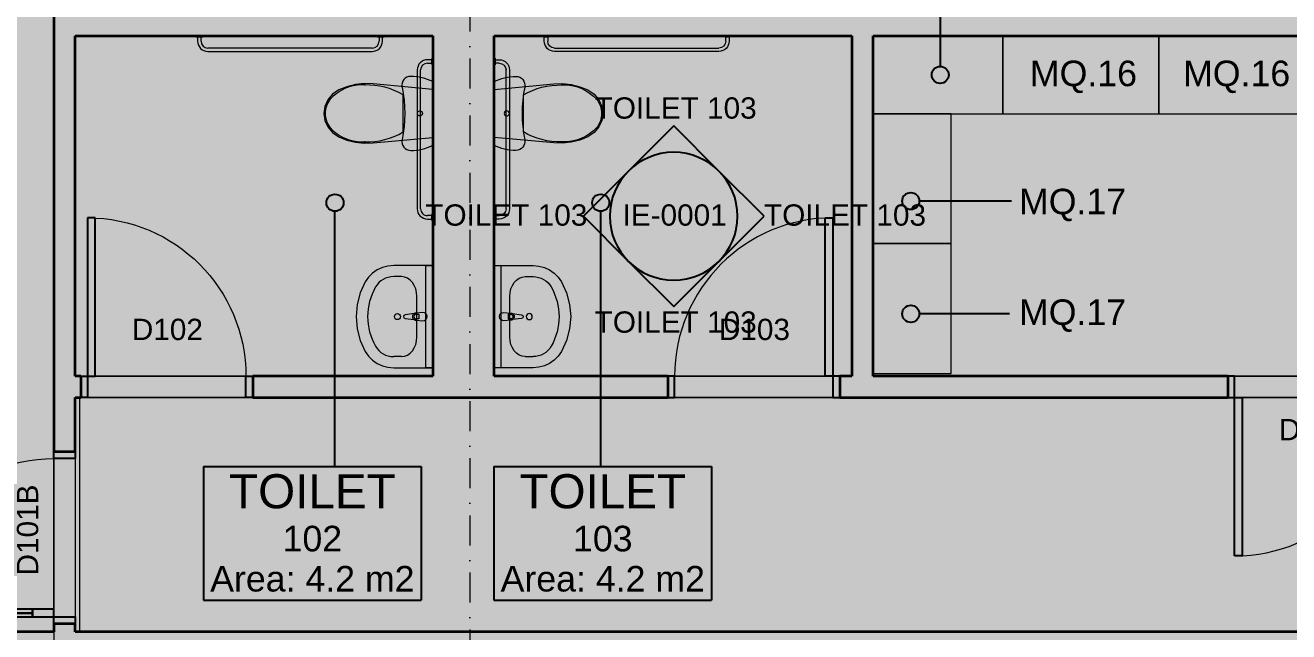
# Model space of a CAD drawing. Header units: millimetres. Extents: x -14278 to 103595, y -22378 to 34603.
# Drawn here: x 5740 to 13157, y 6700 to 10260 of the extents above; entities that cross this region are included whole.
import ezdxf
from ezdxf.enums import TextEntityAlignment as Align

# ---------------------------------------------------------------- set-up
doc = ezdxf.new("R2010")
doc.units = ezdxf.units.MM
doc.header["$MEASUREMENT"] = 0
doc.linetypes.add('Dot & Dashed', pattern=[335.138881, 176.388884, -88.194442, 0, -70.555556])
for name, color, linetype in [('A-Zz_20_10_90-T_TextFFEInternal', 7, 'Continuous'), ('A-Zz_60_50_30-P_MarkerInteriorElevation', 7, 'Continuous'), ('NewA-Ee_25_10-M_WallsInternal', 7, 'Continuous'), ('NewA-Ee_30_40-M_Floors', 7, 'Continuous'), ('NewA-Ee_30_60-M_Pavements', 7, 'Continuous'), ('NewA-Ee_40_20-M_GeneralFFAndEInternalEquipment', 7, 'Continuous'), ('NewA-Ee_40_20-M_GeneralFFAndEInternalFixed', 7, 'Continuous'), ('NewA-Ee_40_20-M_GeneralFFAndEInternalSanitary', 7, 'Continuous'), ('NewA-SL-M_SpacesInternal', 7, 'Continuous'), ('NewA-Ss_30_25-M_CeilingAndSoffitSystems', 7, 'Continuous'), ('NewA-Zz_20_10_90-T_TextFFEInternal', 7, 'Continuous'), ('NewA-Zz_35_40_80-M_GridStructural', 7, 'Continuous'), ('NewA-Zz_50_10_70-P_BoundarySiteRed', 7, 'Continuous'), ('NewA-Zz_50_10_90-P_BoundarySpace', 7, 'Continuous'), ('NewA-Zz_50_90_00-M_GrossInternal', 7, 'Continuous')]:
    doc.layers.add(name, color=color, linetype=linetype)
doc.styles.add('GENERATED_STYLE_1', font='')
doc.styles.get('GENERATED_STYLE_1').set_extended_font_data('Arial')

# ---------------------------------------------------------------- blocks, each defined once
blk = doc.blocks.new('HALL_117_9_1', base_point=(18959.3, 7316.1))
at = {"layer": 'NewA-SL-M_SpacesInternal', "color": 253, "linetype": 'Continuous', "lineweight": 13}
for p, q in [((32225, 8075), (6032.4, 8075)), ((6032.4, 8075), (6032.4, 6700.3)), ((6032.4, 6700.3), (6032.8, 6700.3)), ((6032.8, 6700.3), (27899.7, 6700.3))]:
    blk.add_line(p, q, dxfattribs=at)
at = {"layer": 'NewA-SL-M_SpacesInternal', "color": 5, "lineweight": 70, "style": 'GENERATED_STYLE_1'}
for tag, height, p in [('ROOM_NAME', 200, (18959.3, 7623.9)), ('ROOM_NUMBER', 150, (18959.3, 7321.1)), ('adj_text', 150, (18959.3, 7085.4))]:
    blk.add_attdef(tag, text='', height=height, dxfattribs=at).set_placement(p, align=Align.TOP_CENTER)
blk = doc.blocks.new('STORAGE_104_14_1', base_point=(14425.7, 7317.2))
at = {"layer": 'NewA-SL-M_SpacesInternal', "color": 253, "linetype": 'Continuous', "lineweight": 13}
for p, q in [((15924.6, 10197.9), (10717.6, 10197.9)), ((10717.6, 10197.9), (10717.6, 8200)), ((15924.6, 8200), (15924.6, 10197.9)), ((10717.6, 8200), (15924.6, 8200))]:
    blk.add_line(p, q, dxfattribs=at)
at = {"layer": 'NewA-SL-M_SpacesInternal', "linetype": 'Continuous'}
for p, q in [((13707.6, 7670.7), (13707.6, 7356.4)), ((13707.6, 7670.7), (15143.8, 7670.7)), ((15143.8, 7670.7), (15143.8, 7356.4)), ((13707.6, 7356.4), (13707.6, 7120.7)), ((15143.8, 7356.4), (15143.8, 7120.7)), ((13707.6, 7120.7), (13707.6, 6885)), ((15143.8, 7120.7), (15143.8, 6885)), ((13707.6, 6885), (15143.8, 6885))]:
    blk.add_line(p, q, dxfattribs=at)
at = {"layer": 'NewA-SL-M_SpacesInternal', "color": 5, "lineweight": 70, "style": 'GENERATED_STYLE_1'}
for tag, height, p in [('ROOM_NAME', 200, (14425.7, 7625)), ('ROOM_NUMBER', 150, (14425.7, 7322.2)), ('adj_text', 150, (14425.7, 7086.4))]:
    blk.add_attdef(tag, text='', height=height, dxfattribs=at).set_placement(p, align=Align.TOP_CENTER)
blk = doc.blocks.new('TOILET_103_15_1', base_point=(9130.3, 7317.2))
at = {"layer": 'NewA-SL-M_SpacesInternal', "color": 253, "linetype": 'Continuous', "lineweight": 13}
for p, q in [((10592.6, 10197.9), (8491.9, 10197.9)), ((8491.9, 10197.9), (8491.9, 8200)), ((10592.6, 8200), (10592.6, 10197.9)), ((8491.9, 8200), (10592.6, 8200))]:
    blk.add_line(p, q, dxfattribs=at)
at = {"layer": 'NewA-SL-M_SpacesInternal', "linetype": 'Continuous'}
for p, q in [((8491.4, 7670.7), (8491.4, 7356.4)), ((8491.4, 7670.7), (9769.1, 7670.7)), ((9769.1, 7670.7), (9769.1, 7356.4)), ((8491.4, 7356.4), (8491.4, 7120.7)), ((9769.1, 7356.4), (9769.1, 7120.7)), ((8491.4, 7120.7), (8491.4, 6885)), ((9769.1, 7120.7), (9769.1, 6885)), ((8491.4, 6885), (9769.1, 6885))]:
    blk.add_line(p, q, dxfattribs=at)
at = {"layer": 'NewA-SL-M_SpacesInternal', "color": 5, "lineweight": 70, "style": 'GENERATED_STYLE_1'}
for tag, height, p in [('ROOM_NAME', 200, (9130.3, 7625)), ('ROOM_NUMBER', 150, (9130.3, 7322.2)), ('adj_text', 150, (9130.3, 7086.4))]:
    blk.add_attdef(tag, text='', height=height, dxfattribs=at).set_placement(p, align=Align.TOP_CENTER)
blk = doc.blocks.new('TOILET_102_16_1', base_point=(7425.4, 7317.2))
at = {"layer": 'NewA-SL-M_SpacesInternal', "color": 253, "linetype": 'Continuous', "lineweight": 13}
for p, q in [((8131.9, 10197.9), (6032.4, 10197.9)), ((6032.4, 10197.9), (6032.4, 8200)), ((8131.9, 8200), (8131.9, 10197.9)), ((6032.4, 8200), (8131.9, 8200))]:
    blk.add_line(p, q, dxfattribs=at)
at = {"layer": 'NewA-SL-M_SpacesInternal', "linetype": 'Continuous'}
for p, q in [((6786.6, 7670.7), (6786.6, 7356.4)), ((6786.6, 7670.7), (8064.3, 7670.7)), ((8064.3, 7670.7), (8064.3, 7356.4)), ((6786.6, 7356.4), (6786.6, 7120.7)), ((8064.3, 7356.4), (8064.3, 7120.7)), ((6786.6, 7120.7), (6786.6, 6885)), ((8064.3, 7120.7), (8064.3, 6885)), ((6786.6, 6885), (8064.3, 6885))]:
    blk.add_line(p, q, dxfattribs=at)
at = {"layer": 'NewA-SL-M_SpacesInternal', "color": 5, "lineweight": 70, "style": 'GENERATED_STYLE_1'}
for tag, height, p in [('ROOM_NAME', 200, (7425.4, 7625)), ('ROOM_NUMBER', 150, (7425.4, 7322.2)), ('adj_text', 150, (7425.4, 7086.4))]:
    blk.add_attdef(tag, text='', height=height, dxfattribs=at).set_placement(p, align=Align.TOP_CENTER)
blk = doc.blocks.new('EXERCISE ROOM_101_17_1', base_point=(-2422.3, 14043.1))
at = {"layer": 'NewA-SL-M_SpacesInternal', "color": 253, "linetype": 'Continuous', "lineweight": 13}
for p, q in [((5907.4, 6700.3), (5907.4, 10322.9)), ((2050.3, 6700.3), (5907.4, 6700.3))]:
    blk.add_line(p, q, dxfattribs=at)
at = {"layer": 'NewA-SL-M_SpacesInternal', "color": 5, "lineweight": 70, "style": 'GENERATED_STYLE_1'}
for tag, height, p in [('ROOM_NAME', 200, (-2422.3, 14351)), ('ROOM_NUMBER', 150, (-2422.3, 14048.1)), ('adj_text', 150, (-2422.3, 13812.4))]:
    blk.add_attdef(tag, text='', height=height, dxfattribs=at).set_placement(p, align=Align.TOP_CENTER)
blk = doc.blocks.new('Mesh_1_1', base_point=(14339.9, 34603))
at = {"layer": 'NewA-Ee_30_60-M_Pavements', "color": 254, "linetype": 'Continuous', "lineweight": 13, "flags": 128}
blk.add_lwpolyline([(14339.9, 34603, -0.414214), (42830.6, 6112.3, -0.414214), (14339.9, -22378.4, -0.414214), (-14150.7, 6112.3, -0.414214)], format="xyb", close=True, dxfattribs=at)
blk = doc.blocks.new('Slab_4_1', base_point=(11328, 15324.9))
at = {"layer": 'NewA-Ee_30_40-M_Floors', "linetype": 'Continuous', "lineweight": 13}
blk.add_hatch(color=254, dxfattribs=at).paths.add_polyline_path([(11328, 15324.9), (11328, 15099.7), (150.3, 15099.7), (150.3, 9350.5), (-124.9, 9350.5), (-124.9, 8300.5), (150.3, 8300.5), (150.3, 6700.3), (2050.3, 6700.3), (2050.3, 2150.3), (5499.7, 2150.3), (5499.7, 3091.8), (6214.3, 3091.8), (6214.3, 2766.8), (7714.3, 2766.8), (7714.3, 3091.8), (8455.6, 3091.8), (8500.3, 150.3), (16363.1, 150.3), (16363.1, -124.9), (17413.1, -124.9), (17413.1, 150.3), (27899.7, 150.3), (27899.7, 6700.3), (34699.7, 6700.3), (34699.7, 15099.7), (34639.4, 15099.7), (34639.4, 15324.9), (32809.4, 15324.9), (32809.4, 15099.7), (13158, 15099.7), (13158, 15324.9)])
blk = doc.blocks.new('Slab_7_1', base_point=(150.3, 15099.7))
at = {"layer": 'NewA-Ss_30_25-M_CeilingAndSoffitSystems', "linetype": 'Continuous', "lineweight": 0}
blk.add_hatch(color=255, dxfattribs=at).paths.add_polyline_path([(150.3, 15099.7), (150.3, 6700.3), (2050.3, 6700.3), (2050.3, 6550.3), (5907.4, 6550.3), (5907.4, 10320.7), (8342.7, 10320.7), (8342.7, 15099.7)])
at = {"layer": 'NewA-Ss_30_25-M_CeilingAndSoffitSystems', "color": 6, "linetype": 'Continuous', "lineweight": 13, "flags": 128}
blk.add_lwpolyline([(150.3, 15099.7), (8342.7, 15099.7), (8342.7, 10320.7), (5907.4, 10320.7), (5907.4, 6550.3), (2050.3, 6550.3), (2050.3, 6700.3), (150.3, 6700.3)], close=True, dxfattribs=at)
blk = doc.blocks.new('Slab_9_1', base_point=(6032.4, 10197.9))
at = {"layer": 'NewA-Ss_30_25-M_CeilingAndSoffitSystems', "linetype": 'Continuous', "lineweight": 0}
blk.add_hatch(color=255, dxfattribs=at).paths.add_polyline_path([(6032.4, 10197.9), (6032.4, 8200), (8131.9, 8200), (8131.9, 10197.9)])
at = {"layer": 'NewA-Ss_30_25-M_CeilingAndSoffitSystems', "color": 6, "linetype": 'Continuous', "lineweight": 13, "flags": 128}
blk.add_lwpolyline([(6032.4, 10197.9), (8131.9, 10197.9), (8131.9, 8200), (6032.4, 8200)], close=True, dxfattribs=at)
blk = doc.blocks.new('Slab_10_1', base_point=(8491.9, 10197.9))
at = {"layer": 'NewA-Ss_30_25-M_CeilingAndSoffitSystems', "linetype": 'Continuous', "lineweight": 0}
blk.add_hatch(color=255, dxfattribs=at).paths.add_polyline_path([(8491.9, 10197.9), (8491.9, 8200), (10592.6, 8200), (10592.6, 10197.9)])
at = {"layer": 'NewA-Ss_30_25-M_CeilingAndSoffitSystems', "color": 6, "linetype": 'Continuous', "lineweight": 13, "flags": 128}
blk.add_lwpolyline([(8491.9, 10197.9), (10592.6, 10197.9), (10592.6, 8200), (8491.9, 8200)], close=True, dxfattribs=at)
blk = doc.blocks.new('Slab_11_1', base_point=(10717.6, 10195.7))
at = {"layer": 'NewA-Ss_30_25-M_CeilingAndSoffitSystems', "linetype": 'Continuous', "lineweight": 0}
blk.add_hatch(color=255, dxfattribs=at).paths.add_polyline_path([(10717.6, 10195.7), (10717.6, 8200), (15924.6, 8200), (15924.6, 10195.7)])
at = {"layer": 'NewA-Ss_30_25-M_CeilingAndSoffitSystems', "color": 6, "linetype": 'Continuous', "lineweight": 13, "flags": 128}
blk.add_lwpolyline([(10717.6, 10195.7), (15924.6, 10195.7), (15924.6, 8200), (10717.6, 8200)], close=True, dxfattribs=at)
blk = doc.blocks.new('Slab_18_1', base_point=(32225, 6700.3))
at = {"layer": 'NewA-Ss_30_25-M_CeilingAndSoffitSystems', "linetype": 'Continuous', "lineweight": 0}
blk.add_hatch(color=255, dxfattribs=at).paths.add_polyline_path([(32225, 6700.3), (32225, 8075), (6060, 8075), (6060, 6700.3)])
at = {"layer": 'NewA-Ss_30_25-M_CeilingAndSoffitSystems', "color": 6, "linetype": 'Continuous', "lineweight": 13, "flags": 128}
blk.add_lwpolyline([(32225, 6700.3), (6060, 6700.3), (6060, 8075), (32225, 8075)], close=True, dxfattribs=at)
blk = doc.blocks.new('Door 19')
at = {"layer": 'NewA-Ee_25_10-M_WallsInternal', "linetype": 'Continuous', "lineweight": 13}
for points in [[(465, 930), (420, 930), (420, 0), (465, 0)], [(-465, -125), (-465, 0), (-505, 0), (-505, -125)], [(505, -125), (505, 0), (465, 0), (465, -125)]]:
    blk.add_hatch(color=255, dxfattribs=at).paths.add_polyline_path(points)
at = {"layer": 'NewA-Ee_25_10-M_WallsInternal', "linetype": 'Continuous'}
for p, q in [((420, 0), (420, 930)), ((420, 930), (465, 930)), ((465, 930), (465, 0)), ((-465, 0), (-505, 0)), ((-505, 0), (-505, -125)), ((-465, -125), (-465, 0)), ((465, 0), (420, 0)), ((505, 0), (465, 0)), ((465, 0), (465, -125)), ((505, -125), (505, 0)), ((-505, -125), (-465, -125)), ((465, -125), (505, -125))]:
    blk.add_line(p, q, dxfattribs=at)
at = {"layer": 'NewA-Ee_25_10-M_WallsInternal', "color": 92, "linetype": 'Continuous', "lineweight": 35}
for p, q in [((-505, 0), (-505, -125)), ((505, 0), (505, -125))]:
    blk.add_line(p, q, dxfattribs=at)
at = {"layer": 'NewA-Ee_25_10-M_WallsInternal', "color": 6, "linetype": 'Continuous', "lineweight": 13}
blk.add_arc((465, 0), 930, 90, 180, dxfattribs=at)
blk = doc.blocks.new('D Marker 19')
at = {"layer": 'NewA-Ee_25_10-M_WallsInternal', "style": 'GENERATED_STYLE_1'}
blk.add_attdef('AC_WIDO_ID', text='', height=125, dxfattribs=at).set_placement((-262.1, 94.8), align=Align.BOTTOM_LEFT)
blk = doc.blocks.new('Door 19_2')
at = {"layer": 'NewA-Ee_25_10-M_WallsInternal', "linetype": 'Continuous', "lineweight": 13}
for points in [[(465, 930), (420, 930), (420, 0), (465, 0)], [(-465, -125), (-465, 0), (-505, 0), (-505, -125)], [(505, -125), (505, 0), (465, 0), (465, -125)]]:
    blk.add_hatch(color=255, dxfattribs=at).paths.add_polyline_path(points)
at = {"layer": 'NewA-Ee_25_10-M_WallsInternal', "linetype": 'Continuous'}
for p, q in [((420, 0), (420, 930)), ((420, 930), (465, 930)), ((465, 930), (465, 0)), ((-465, 0), (-505, 0)), ((-505, 0), (-505, -125)), ((-465, -125), (-465, 0)), ((465, 0), (420, 0)), ((505, 0), (465, 0)), ((465, 0), (465, -125)), ((505, -125), (505, 0)), ((-505, -125), (-465, -125)), ((465, -125), (505, -125))]:
    blk.add_line(p, q, dxfattribs=at)
at = {"layer": 'NewA-Ee_25_10-M_WallsInternal', "color": 92, "linetype": 'Continuous', "lineweight": 35}
for p, q in [((-505, -125), (-505, 0)), ((505, -125), (505, 0))]:
    blk.add_line(p, q, dxfattribs=at)
at = {"layer": 'NewA-Ee_25_10-M_WallsInternal', "color": 6, "linetype": 'Continuous', "lineweight": 13}
blk.add_arc((465, 0), 930, 90, 180, dxfattribs=at)
blk = doc.blocks.new('Wall_10_1', base_point=(5907.4, 8075))
at = {"layer": 'NewA-Ee_25_10-M_WallsInternal', "linetype": 'Continuous', "lineweight": 13}
for points in [[(6032.4, 8075), (6065.5, 8075), (6065.5, 8200), (6032.4, 8200)], [(9511.8, 8200), (7075.5, 8200), (7075.5, 8075), (9511.8, 8075)], [(10521.8, 8075), (12799.1, 8075), (12799.1, 8200), (10521.8, 8200)]]:
    blk.add_hatch(color=6, dxfattribs=at).paths.add_polyline_path(points)
at = {"layer": 'NewA-Ee_25_10-M_WallsInternal', "color": 92, "linetype": 'Continuous', "lineweight": 35}
for p, q in [((6065.5, 8200), (6065.5, 8075)), ((7075.5, 8200), (7075.5, 8075)), ((9511.8, 8200), (9511.8, 8075)), ((10521.8, 8200), (10521.8, 8075)), ((12799.1, 8200), (12799.1, 8075))]:
    blk.add_line(p, q, dxfattribs=at)
at = {"layer": 'NewA-Ee_25_10-M_WallsInternal', "color": 92, "linetype": 'Continuous', "lineweight": 35, "flags": 128}
for points in [[(6065.5, 8200), (6032.4, 8200)], [(8131.9, 8200), (7075.5, 8200)], [(9511.8, 8200), (8491.9, 8200)], [(10592.6, 8200), (10521.8, 8200)], [(12799.1, 8200), (10717.6, 8200)], [(6032.4, 8075), (6065.5, 8075)], [(7075.5, 8075), (9511.8, 8075)], [(10521.8, 8075), (12799.1, 8075)]]:
    blk.add_lwpolyline(points, dxfattribs=at)
at = {"layer": 'NewA-Ee_25_10-M_WallsInternal', "linetype": 'Continuous', "xscale": -1, "zscale": 1000}
blk.add_blockref('Door 19', (6570.5, 8200), dxfattribs=at)
at = {"layer": 'NewA-Ee_25_10-M_WallsInternal', "linetype": 'Continuous', "zscale": 1000}
blk.add_blockref('Door 19', (10016.8, 8200), dxfattribs=at)
at = {"layer": 'NewA-Ee_25_10-M_WallsInternal'}
ref = blk.add_blockref('D Marker 19', (6570.5, 8200), dxfattribs=at)
ref.add_attrib('AC_WIDO_ID', 'D102', dxfattribs={"color": 7, "height": 125, "style": 'GENERATED_STYLE_1'}).set_placement((6365.6, 8375.1), align=Align.BOTTOM_LEFT)
ref = blk.add_blockref('D Marker 19', (10016.8, 8200), dxfattribs=at)
ref.add_attrib('AC_WIDO_ID', 'D103', dxfattribs={"color": 7, "height": 125, "style": 'GENERATED_STYLE_1'}).set_placement((9811.8, 8375), align=Align.BOTTOM_LEFT)
at = {"layer": 'NewA-Ee_25_10-M_WallsInternal', "linetype": 'Continuous', "zscale": 1000, "rotation": 180}
blk.add_blockref('Door 19_2', (13304.1, 8075), dxfattribs=at)
at = {"layer": 'NewA-Ee_25_10-M_WallsInternal'}
ref = blk.add_blockref('D Marker 19', (13304.1, 8200), dxfattribs=at)
ref.add_attrib('AC_WIDO_ID', 'D104', dxfattribs={"color": 7, "height": 125, "rotation": 360, "style": 'GENERATED_STYLE_1'}).set_placement((13099.2, 7786.9), align=Align.BOTTOM_LEFT)
blk = doc.blocks.new('Wall_18_1', base_point=(5907.4, 10197.9))
at = {"layer": 'NewA-Ee_25_10-M_WallsInternal', "linetype": 'Continuous', "lineweight": 13}
blk.add_hatch(color=6, dxfattribs=at).paths.add_polyline_path([(6032.4, 10197.9), (16324.6, 10197.9), (16324.6, 10322.9), (5907.4, 10322.9)])
at = {"layer": 'NewA-Ee_25_10-M_WallsInternal', "color": 92, "linetype": 'Continuous', "lineweight": 35, "flags": 128}
for points in [[(6032.4, 10197.9), (8131.9, 10197.9)], [(8491.9, 10197.9), (10592.6, 10197.9)], [(10717.6, 10197.9), (15924.6, 10197.9)]]:
    blk.add_lwpolyline(points, dxfattribs=at)
blk = doc.blocks.new('Wall_25_1', base_point=(10592.6, 8075))
at = {"layer": 'NewA-Ee_25_10-M_WallsInternal', "linetype": 'Continuous', "lineweight": 13}
blk.add_hatch(color=6, dxfattribs=at).paths.add_polyline_path([(10717.6, 8200), (10717.6, 10197.9), (10592.6, 10197.9), (10592.6, 8200)])
at = {"layer": 'NewA-Ee_25_10-M_WallsInternal', "color": 92, "linetype": 'Continuous', "lineweight": 35, "flags": 128}
for points in [[(10592.6, 10197.9), (10592.6, 8200)], [(10717.6, 8200), (10717.6, 10197.9)]]:
    blk.add_lwpolyline(points, dxfattribs=at)
blk = doc.blocks.new('Door 19_5')
at = {"layer": 'NewA-Ee_25_10-M_WallsInternal', "linetype": 'Continuous', "lineweight": 13}
for points in [[(465, 930), (420, 930), (420, 805), (465, 805)], [(420, 0), (465, 0), (465, 125), (420, 125)], [(-465, -125), (-465, 0), (-505, 0), (-505, -125)], [(505, -125), (505, 0), (465, 0), (465, -125)]]:
    blk.add_hatch(color=255, dxfattribs=at).paths.add_polyline_path(points)
at = {"layer": 'NewA-Ee_25_10-M_WallsInternal', "linetype": 'Continuous'}
for p, q in [((420, 805), (420, 930)), ((420, 930), (465, 930)), ((465, 930), (465, 805)), ((420, 805), (442.5, 805)), ((420, 125), (420, 805)), ((465, 805), (420, 805)), ((442.5, 805), (465, 805)), ((442.5, 125), (442.5, 805)), ((442.5, 805), (442.5, 125)), ((442.5, 805), (442.5, 125)), ((465, 805), (465, 125)), ((442.5, 125), (420, 125)), ((420, 0), (420, 125)), ((420, 125), (465, 125)), ((465, 125), (442.5, 125)), ((465, 125), (465, 0)), ((-465, 0), (-505, 0)), ((-505, 0), (-505, -125)), ((-465, -125), (-465, 0)), ((465, 0), (420, 0)), ((505, 0), (465, 0)), ((465, 0), (465, -125)), ((505, -125), (505, 0)), ((-505, -125), (-465, -125)), ((465, -125), (505, -125))]:
    blk.add_line(p, q, dxfattribs=at)
at = {"layer": 'NewA-Ee_25_10-M_WallsInternal', "color": 92, "linetype": 'Continuous', "lineweight": 35}
for p, q in [((-505, -125), (-505, 0)), ((505, -125), (505, 0))]:
    blk.add_line(p, q, dxfattribs=at)
at = {"layer": 'NewA-Ee_25_10-M_WallsInternal', "color": 6, "linetype": 'Continuous', "lineweight": 13}
blk.add_arc((465, 0), 930, 90, 180, dxfattribs=at)
blk = doc.blocks.new('Wall_27_1', base_point=(5907.4, 6700.3))
at = {"layer": 'NewA-Ee_25_10-M_WallsInternal', "linetype": 'Continuous', "lineweight": 13}
for points in [[(6032.4, 10197.9), (5907.4, 10322.9), (5907.4, 7756.9), (6032.4, 7756.9)], [(5907.4, 6746.9), (5907.4, 6700.3), (6032.4, 6700.3), (6032.4, 6746.9)]]:
    blk.add_hatch(color=6, dxfattribs=at).paths.add_polyline_path(points)
at = {"layer": 'NewA-Ee_25_10-M_WallsInternal', "color": 92, "linetype": 'Continuous', "lineweight": 35}
for p, q in [((6032.4, 7756.9), (5907.4, 7756.9)), ((6032.4, 6746.9), (5907.4, 6746.9))]:
    blk.add_line(p, q, dxfattribs=at)
at = {"layer": 'NewA-Ee_25_10-M_WallsInternal', "color": 92, "linetype": 'Continuous', "lineweight": 35, "flags": 128}
for points in [[(5907.4, 10322.9), (5907.4, 7756.9)], [(6032.4, 8200), (6032.4, 10197.9)], [(6032.4, 7756.9), (6032.4, 8075)], [(5907.4, 6746.9), (5907.4, 6700.3)], [(6032.4, 6700.3), (6032.4, 6746.9)]]:
    blk.add_lwpolyline(points, dxfattribs=at)
at = {"layer": 'NewA-Ee_25_10-M_WallsInternal', "linetype": 'Continuous', "xscale": -1, "zscale": 1000, "rotation": 90}
blk.add_blockref('Door 19_5', (5907.4, 7251.9), dxfattribs=at)
at = {"layer": 'NewA-Ee_25_10-M_WallsInternal'}
ref = blk.add_blockref('D Marker 19', (5907.4, 7251.9), dxfattribs=dict(at, rotation=90))
ref.add_attrib('AC_WIDO_ID', 'D101B', dxfattribs={"color": 7, "height": 125, "rotation": 90, "style": 'GENERATED_STYLE_1'}).set_placement((5853.4, 7030.5), align=Align.BOTTOM_LEFT)
blk = doc.blocks.new('Wall_32_1', base_point=(6032.8, 6700.3))
at = {"layer": 'NewA-Ee_25_10-M_WallsInternal', "linetype": 'Continuous', "lineweight": 13}
blk.add_hatch(color=6, dxfattribs=at).paths.add_polyline_path([(6032.8, 6700.3), (2050.3, 6700.3), (2050.3, 6245.3), (6032.8, 6245.3)])
at = {"layer": 'NewA-Ee_25_10-M_WallsInternal', "color": 92, "linetype": 'Continuous', "lineweight": 35, "flags": 128}
for points in [[(5907.4, 6700.3), (2050.3, 6700.3)], [(2050.3, 6700.3), (2050.3, 6245.3)], [(6032.8, 6700.3), (6032.4, 6700.3)], [(6032.8, 6245.3), (6032.8, 6550.3)], [(2050.3, 6245.3), (6032.8, 6245.3)]]:
    blk.add_lwpolyline(points, dxfattribs=at)
blk = doc.blocks.new('Wall_52_1', base_point=(6032.8, 6700.3))
at = {"layer": 'NewA-Ee_25_10-M_WallsInternal', "linetype": 'Continuous', "lineweight": 13}
blk.add_hatch(color=6, dxfattribs=at).paths.add_polyline_path([(6032.8, 6550.3), (15249.9, 6550.3), (15249.9, 6700.3), (6032.8, 6700.3)])
at = {"layer": 'NewA-Ee_25_10-M_WallsInternal', "color": 92, "linetype": 'Continuous', "lineweight": 35, "flags": 128}
blk.add_lwpolyline([(15249.9, 6700.3), (6032.8, 6700.3)], dxfattribs=at)
blk = doc.blocks.new('Wall_61_1', base_point=(8491.9, 10197.9))
at = {"layer": 'NewA-Ee_25_10-M_WallsInternal', "linetype": 'Continuous', "lineweight": 13}
blk.add_hatch(color=6, dxfattribs=at).paths.add_polyline_path([(8131.9, 10197.9), (8131.9, 8200), (8491.9, 8200), (8491.9, 10197.9)])
at = {"layer": 'NewA-Ee_25_10-M_WallsInternal', "color": 92, "linetype": 'Continuous', "lineweight": 35, "flags": 128}
for points in [[(8131.9, 10197.9), (8131.9, 8200)], [(8491.9, 8200), (8491.9, 10197.9)]]:
    blk.add_lwpolyline(points, dxfattribs=at)
blk = doc.blocks.new('Standard grid marker')
at = {"layer": 'NewA-Zz_35_40_80-M_GridStructural', "color": 6, "linetype": 'Dot & Dashed', "lineweight": 13}
blk.add_line((1000, 0), (18130.8, 0), dxfattribs=at)
at = {"layer": 'NewA-Zz_35_40_80-M_GridStructural', "style": 'GENERATED_STYLE_1'}
blk.add_attdef('AC_MarkerText_1', text='', height=250, rotation=90, dxfattribs=at).set_placement((-250, 14.3), align=Align.MIDDLE_CENTER)
blk = doc.blocks.new('WC 19')
at = {"layer": 'NewA-Ee_40_20-M_GeneralFFAndEInternalSanitary', "color": 1, "linetype": 'Continuous', "lineweight": 18}
for p, q in [((-205.4, -71.3), (-209.7, -87.4)), ((-200.1, -55.5), (-205.4, -71.3)), ((-193.9, -40.1), (-200.1, -55.5)), ((-186.8, -25), (-193.9, -40.1)), ((186.8, -25), (-186.8, -25)), ((-141, -25), (-173.3, -375.4)), ((141, -25), (-141, -25)), ((173.3, -375.4), (141, -25)), ((193.9, -40.1), (186.8, -25)), ((200.1, -55.5), (193.9, -40.1)), ((205.4, -71.3), (200.1, -55.5)), ((209.7, -87.4), (205.4, -71.3)), ((-217, -136.8), (-217.5, -153.5)), ((-215.5, -120.2), (-217, -136.8)), ((-213.1, -103.7), (-215.5, -120.2)), ((-209.7, -87.4), (-213.1, -103.7)), ((213.1, -103.7), (209.7, -87.4)), ((215.5, -120.2), (213.1, -103.7)), ((217, -136.8), (215.5, -120.2)), ((217.5, -153.5), (217, -136.8)), ((-217.5, -153.5), (-216.2, -165)), ((-216.2, -165), (-212.4, -176)), ((-212.4, -176), (-206.3, -185.9)), ((-206.3, -185.9), (-198.2, -194.1)), ((-198.2, -194.1), (-188.5, -200.5)), ((-188.5, -200.5), (-177.6, -204.5)), ((-177.6, -204.5), (-166.1, -206)), ((-166.1, -206), (-154.5, -205)), ((-154.5, -205), (-116.2, -198.2)), ((-116.2, -198.2), (-77.6, -193.3)), ((0, -198), (-108.9, -198)), ((-77.6, -193.3), (-38.9, -190.4)), ((-38.9, -190.4), (0, -189.4)), ((0, -189.4), (38.9, -190.4)), ((108.9, -198), (0, -198)), ((38.9, -190.4), (77.6, -193.3)), ((77.6, -193.3), (116.2, -198.2)), ((116.2, -198.2), (154.5, -205)), ((154.5, -205), (166.1, -206)), ((166.1, -206), (177.6, -204.5)), ((177.6, -204.5), (188.5, -200.5)), ((188.5, -200.5), (198.2, -194.1)), ((198.2, -194.1), (206.3, -185.9)), ((206.3, -185.9), (212.4, -176)), ((212.4, -176), (216.2, -165)), ((216.2, -165), (217.5, -153.5)), ((-173.3, -375.4), (-174.9, -427.1)), ((-174.9, -427.1), (-169.4, -478.4)), ((169.4, -478.4), (174.9, -427.1)), ((174.9, -427.1), (173.3, -375.4)), ((-169.4, -478.4), (-157, -528.2)), ((157, -528.2), (169.4, -478.4)), ((-157, -528.2), (-138, -575.1)), ((-138, -575.1), (-112.4, -612.3)), ((112.4, -612.3), (138, -575.1)), ((138, -575.1), (157, -528.2)), ((-112.4, -612.3), (-79.4, -640.8)), ((-79.4, -640.8), (-41, -658.8)), ((-41, -658.8), (0, -665)), ((0, -656.4), (0, -656.4)), ((0, -665), (41, -658.8)), ((41, -658.8), (79.4, -640.8)), ((79.4, -640.8), (112.4, -612.3)), ((81.1, -629.6), (81.1, -629.6))]:
    blk.add_line(p, q, dxfattribs=at)
blk.add_circle((0, -100), 15, dxfattribs=at)
for centre, radius, start, end in [((258.1, -412.9), 425.4, 149.65177, 181.35393), ((-258.1, -412.9), 425.4, 358.64607, 30.34823), ((89.5, -437.3), 257, 176.80485, 228.4245), ((-89.5, -437.3), 257, 311.5755, 3.19515), ((0.8, -517.8), 138.6, 233.7772, 269.66441), ((-0.8, -517.8), 138.6, 270.33559, 306.22281)]:
    blk.add_arc(centre, radius, start, end, dxfattribs=at)
for p in [(108.9, -198), (-167, -423), (167, -423), (-81.1, -629.6)]:
    blk.add_point(p, dxfattribs=at)
blk = doc.blocks.new('Flexible Shelf 19')
at = {"layer": 'NewA-Ee_40_20-M_GeneralFFAndEInternalFixed', "color": 1, "linetype": 'Continuous', "lineweight": 18}
for p, q in [((762, 457.2), (0, 457.2)), ((0, 457.2), (0, 0)), ((762, 0), (762, 457.2)), ((0, 0), (762, 0))]:
    blk.add_line(p, q, dxfattribs=at)
blk = doc.blocks.new('Flexible Shelf 19_2')
at = {"layer": 'NewA-Ee_40_20-M_GeneralFFAndEInternalFixed', "color": 1, "linetype": 'Continuous', "lineweight": 18}
for p, q in [((914.4, 457.2), (0, 457.2)), ((0, 457.2), (0, 0)), ((914.4, 0), (914.4, 457.2)), ((0, 0), (914.4, 0))]:
    blk.add_line(p, q, dxfattribs=at)
blk = doc.blocks.new('Grab Bar 19')
at = {"layer": 'NewA-Ee_40_20-M_GeneralFFAndEInternalEquipment', "color": 1, "linetype": 'Continuous', "lineweight": 18}
for p, q in [((-477.5, 0), (-477.5, -5)), ((-437.5, 0), (-477.5, 0)), ((-437.5, -5), (-437.5, 0)), ((437.5, 0), (437.5, -5)), ((477.5, 0), (437.5, 0)), ((477.5, -5), (477.5, 0)), ((-477.5, -5), (-437.5, -5)), ((-467.5, -5), (-467.5, -30)), ((-447.5, -5), (-467.5, -5)), ((-447.5, -30), (-447.5, -5)), ((407.5, -70), (-407.5, -70)), ((437.5, -5), (477.5, -5)), ((467.5, -5), (447.5, -5)), ((447.5, -5), (447.5, -30)), ((467.5, -30), (467.5, -5)), ((-407.5, -90), (407.5, -90))]:
    blk.add_line(p, q, dxfattribs=at)
for centre, radius, start, end in [((-407.5, -30), 60, 180, 270), ((-407.5, -30), 40, 180, 270), ((407.5, -30), 60, 270, 0), ((407.5, -30), 40, 270, 0)]:
    blk.add_arc(centre, radius, start, end, dxfattribs=at)
blk = doc.blocks.new('Grab Bar 19_2')
at = {"layer": 'NewA-Ee_40_20-M_GeneralFFAndEInternalEquipment', "color": 1, "linetype": 'Continuous', "lineweight": 18}
for p, q in [((-552.5, 0), (-552.5, -5)), ((-512.5, 0), (-552.5, 0)), ((-512.5, -5), (-512.5, 0)), ((512.5, 0), (512.5, -5)), ((552.5, 0), (512.5, 0)), ((552.5, -5), (552.5, 0)), ((-552.5, -5), (-512.5, -5)), ((-542.5, -5), (-542.5, -30)), ((-522.5, -5), (-542.5, -5)), ((-522.5, -30), (-522.5, -5)), ((482.5, -70), (-482.5, -70)), ((512.5, -5), (552.5, -5)), ((542.5, -5), (522.5, -5)), ((522.5, -5), (522.5, -30)), ((542.5, -30), (542.5, -5)), ((-482.5, -90), (482.5, -90))]:
    blk.add_line(p, q, dxfattribs=at)
for centre, radius, start, end in [((-482.5, -30), 60, 180, 270), ((-482.5, -30), 40, 180, 270), ((482.5, -30), 60, 270, 0), ((482.5, -30), 40, 270, 0)]:
    blk.add_arc(centre, radius, start, end, dxfattribs=at)
blk = doc.blocks.new('Basin 19')
at = {"layer": 'NewA-Ee_40_20-M_GeneralFFAndEInternalSanitary', "color": 1, "linetype": 'Continuous', "lineweight": 18}
for p, q in [((-300, 0), (-300, -229.1)), ((300, 0), (-300, 0)), ((300, -229.1), (300, 0)), ((-25, -57.3), (-21, -99.3)), ((21, -99.3), (25, -57.3)), ((118.8, -92.3), (-118.8, -92.3)), ((-17.7, -108.8), (-11.1, -161.7)), ((-13.6, -97.1), (-13.6, -82.2)), ((-13.6, -82.2), (13.6, -82.2)), ((11.1, -161.7), (17.7, -108.8)), ((13.6, -82.2), (13.6, -97.1)), ((-234.8, -183.3), (-234.8, -229.1)), ((234.8, -183.3), (234.8, -229.1)), ((-300, -229.1), (-297.1, -262.8)), ((-297.1, -262.8), (-288.5, -295.5)), ((-288.5, -295.5), (-274.5, -326)), ((274.5, -326), (288.5, -295.5)), ((288.5, -295.5), (297.1, -262.8)), ((297.1, -262.8), (300, -229.1)), ((-274.5, -326), (-255.5, -353.4)), ((-255.5, -353.4), (-232.2, -376.9)), ((232.2, -376.9), (255.5, -353.4)), ((255.5, -353.4), (274.5, -326)), ((-232.2, -376.9), (-205.2, -395.6)), ((-205.2, -395.6), (-140, -425.5)), ((-140, -425.5), (-71, -443.8)), ((-71, -443.8), (0, -450)), ((0, -450), (71, -443.8)), ((71, -443.8), (140, -425.5)), ((140, -425.5), (205.2, -395.6)), ((205.2, -395.6), (232.2, -376.9))]:
    blk.add_line(p, q, dxfattribs=at)
blk.add_circle((0, -207.1), 17.5, dxfattribs=at)
for centre, radius, start, end in [((0, -57.3), 25, 0, 180), ((0, -97.4), 21.1, 185.16961, 212.77103), ((0, -97.4), 21.1, 212.77103, 327.22897), ((0, -97.1), 13.6, 180, 0), ((0, -97.4), 21.1, 327.22897, 354.83039), ((0, -160.3), 11.2, 187.13892, 352.86108)]:
    blk.add_arc(centre, radius, start, end, dxfattribs=at)
for centre, major_axis, ratio, start_param, end_param in [((-118.7, -183.3), (-116.1, 0), 0.783646, 4.712389, 6.283185), ((118.7, -183.3), (-116.1, 0), 0.783646, 3.141593, 4.712389), ((-118.9, -229.1), (0, -121.2), 0.956522, 4.712389, 5.78621), ((118.9, -229.1), (0, -121.2), 0.956522, 0.496975, 1.570796), ((0, 0), (0, -381.8), 0.956522, 5.78621, 6.78016)]:
    blk.add_ellipse(centre, major_axis=major_axis, ratio=ratio, start_param=start_param, end_param=end_param, dxfattribs=at)
blk = doc.blocks.new('Mirror 19_3')
at = {"layer": 'NewA-Ee_40_20-M_GeneralFFAndEInternalEquipment', "color": 1, "linetype": 'Continuous', "lineweight": 18}
for p, q in [((600, 40), (0, 40)), ((0, 40), (0, 0)), ((600, 40), (0, 40)), ((0, 40), (0, 0)), ((0, 0), (600, 0)), ((0, 0), (600, 0)), ((600, 0), (600, 40)), ((600, 0), (600, 40))]:
    blk.add_line(p, q, dxfattribs=at)
blk = doc.blocks.new('Line_12_1', base_point=(9118, 7669.6))
at = {"layer": 'NewA-Zz_50_10_90-P_BoundarySpace', "linetype": 'Continuous'}
blk.add_hatch(color=256, dxfattribs=at).paths.add_polyline_path([(9168, 9218.9), (9164.2, 9238), (9153.4, 9254.3), (9137.2, 9265.1), (9118, 9268.9), (9098.9, 9265.1), (9082.7, 9254.3), (9071.9, 9238), (9068, 9218.9), (9071.9, 9199.8), (9082.7, 9183.6), (9098.9, 9172.7), (9118, 9168.9), (9137.2, 9172.7), (9153.4, 9183.6), (9164.2, 9199.8)])
blk.add_line((9118, 7669.6), (9118, 9168.9), dxfattribs=at)
blk.add_circle((9118, 9218.9), 50, dxfattribs=at)
blk = doc.blocks.new('Line_13_1', base_point=(7558.3, 7669.6))
at = {"layer": 'NewA-Zz_50_10_90-P_BoundarySpace', "linetype": 'Continuous'}
blk.add_hatch(color=256, dxfattribs=at).paths.add_polyline_path([(7608.3, 9218.9), (7604.5, 9238), (7593.6, 9254.3), (7577.4, 9265.1), (7558.3, 9268.9), (7539.2, 9265.1), (7522.9, 9254.3), (7512.1, 9238), (7508.3, 9218.9), (7512.1, 9199.8), (7522.9, 9183.6), (7539.2, 9172.7), (7558.3, 9168.9), (7577.4, 9172.7), (7593.6, 9183.6), (7604.5, 9199.8)])
blk.add_line((7558.3, 7669.6), (7558.3, 9168.9), dxfattribs=at)
blk.add_circle((7558.3, 9218.9), 50, dxfattribs=at)
blk = doc.blocks.new('Line_20_1', base_point=(11530.2, 9228.5))
at = {"layer": 'NewA-Zz_20_10_90-T_TextFFEInternal', "linetype": 'Continuous'}
blk.add_hatch(color=256, dxfattribs=at).paths.add_polyline_path([(10988.1, 9228.5), (10984.3, 9247.6), (10973.4, 9263.8), (10957.2, 9274.7), (10938.1, 9278.5), (10918.9, 9274.7), (10902.7, 9263.8), (10891.9, 9247.6), (10888.1, 9228.5), (10891.9, 9209.3), (10902.7, 9193.1), (10918.9, 9182.3), (10938.1, 9178.5), (10957.2, 9182.3), (10973.4, 9193.1), (10984.3, 9209.3)])
blk.add_line((11530.2, 9228.5), (10988.1, 9228.5), dxfattribs=at)
blk.add_circle((10938.1, 9228.5), 50, dxfattribs=at)
blk = doc.blocks.new('Line_21_1', base_point=(11517.9, 8566.5))
at = {"layer": 'NewA-Zz_20_10_90-T_TextFFEInternal', "linetype": 'Continuous'}
blk.add_hatch(color=256, dxfattribs=at).paths.add_polyline_path([(10988.1, 8566.5), (10984.3, 8585.6), (10973.4, 8601.8), (10957.2, 8612.6), (10938.1, 8616.5), (10918.9, 8612.6), (10902.7, 8601.8), (10891.9, 8585.6), (10888.1, 8566.5), (10891.9, 8547.3), (10902.7, 8531.1), (10918.9, 8520.3), (10938.1, 8516.5), (10957.2, 8520.3), (10973.4, 8531.1), (10984.3, 8547.3)])
blk.add_line((11517.9, 8566.5), (10988.1, 8566.5), dxfattribs=at)
blk.add_circle((10938.1, 8566.5), 50, dxfattribs=at)
blk = doc.blocks.new('Line_25_1', base_point=(11111.5, 10518.5))
at = {"layer": 'NewA-Zz_20_10_90-T_TextFFEInternal', "linetype": 'Continuous'}
blk.add_hatch(color=256, dxfattribs=at).paths.add_polyline_path([(11161.5, 9969.3), (11157.7, 9988.4), (11146.9, 10004.7), (11130.7, 10015.5), (11111.5, 10019.3), (11092.4, 10015.5), (11076.2, 10004.7), (11065.3, 9988.4), (11061.5, 9969.3), (11065.3, 9950.2), (11076.2, 9933.9), (11092.4, 9923.1), (11111.5, 9919.3), (11130.7, 9923.1), (11146.9, 9933.9), (11157.7, 9950.2)])
blk.add_line((11111.5, 10518.5), (11111.5, 10019.3), dxfattribs=at)
blk.add_circle((11111.5, 9969.3), 50, dxfattribs=at)
blk = doc.blocks.new('Interior Elevation_1_1', base_point=(8491.9, 9478.6))
at = {"layer": 'A-Zz_60_50_30-P_MarkerInteriorElevation', "linetype": 'Continuous'}
for points in [[(9811.7, 9404.7), (9546.5, 9669.9), (9281.4, 9404.7, -0.414214)], [(9281.4, 9404.7), (9016.2, 9139.5), (9281.4, 8874.4, -0.414214)], [(9811.7, 8874.4), (10076.8, 9139.5), (9811.7, 9404.7, -0.414214)], [(9281.4, 8874.4), (9546.5, 8609.2), (9811.7, 8874.4, -0.414214)]]:
    blk.add_hatch(color=256, dxfattribs=at).paths.add_polyline_path(points)
for p, q in [((9546.5, 9669.9), (9281.4, 9404.7)), ((9811.7, 9404.7), (9546.5, 9669.9)), ((9281.4, 9404.7), (9016.2, 9139.5)), ((10076.8, 9139.5), (9811.7, 9404.7)), ((9016.2, 9139.5), (9281.4, 8874.4)), ((9811.7, 8874.4), (10076.8, 9139.5)), ((9281.4, 8874.4), (9546.5, 8609.2)), ((9546.5, 8609.2), (9811.7, 8874.4))]:
    blk.add_line(p, q, dxfattribs=at)
for start, end in [(0, 180), (180, 0)]:
    blk.add_arc((9546.5, 9139.5), 375, start, end, dxfattribs=at)
at = {"layer": 'A-Zz_60_50_30-P_MarkerInteriorElevation', "color": 5, "lineweight": 70, "char_height": 125, "style": 'GENERATED_STYLE_1'}
for s, insert, attachment_point in [('\\A1;{\\fArial|b0|i0|c0|p34;TOILET 103}', (9082.7, 9710.5), 7), ('\\A1;{\\fArial|b0|i0|c0|p34;TOILET 103}', (8088.6, 9145.6), 4), ('\\A1;{\\fArial|b0|i0|c0|p34;IE-0001}', (9246.3, 9145.6), 4), ('\\A1;{\\fArial|b0|i0|c0|p34;TOILET 103}', (10076.8, 9145.6), 4), ('\\A1;{\\fArial|b0|i0|c0|p34;TOILET 103}', (9082.7, 8580.6), 1)]:
    blk.add_mtext(s, dxfattribs=dict(at, insert=insert, attachment_point=attachment_point))
blk = doc.blocks.new('Label_18_1', base_point=(12426.2, 10137.2))
at = {"layer": 'A-Zz_20_10_90-T_TextFFEInternal', "insert": (12851.2, 10052.9), "char_height": 150, "attachment_point": 2, "style": 'GENERATED_STYLE_1'}
blk.add_mtext('\\fArial|b0|i0|c0|p34;MQ.16\\fArial|b0|i0|c0|p34;\\fArial|b0|i0|c0|p34;\\fArial|b0|i0|c0|p34;\\fArial|b0|i0|c0|p34;\\fArial|b0|i0|c0|p34;\\fArial|b0|i0|c0|p34;\\fArial|b0|i0|c0|p34;\\fArial|b0|i0|c0|p34;\\fArial|b0|i0|c0|p34;\\fArial|b0|i0|c0|p34;\\fArial|b0|i0|c0|p34;\\fArial|b0|i0|c0|p34;\\fArial|b0|i0|c0|p34;\\fArial|b0|i0|c0|p34;\\fArial|b0|i0|c0|p34;\\fArial|b0|i0|c0|p34;\\fArial|b0|i0|c0|p34;\\fArial|b0|i0|c0|p34;\\fArial|b0|i0|c0|p34;\\fArial|b0|i0|c0|p34;\\fArial|b0|i0|c0|p34;\\fArial|b0|i0|c0|p34;\\fArial|b0|i0|c0|p34;\\fArial|b0|i0|c0|p34;\\fArial|b0|i0|c0|p34;\\fArial|b0|i0|c0|p34;\\fArial|b0|i0|c0|p34;\\fArial|b0|i0|c0|p34;\\fArial|b0|i0|c0|p34;}', dxfattribs=at)
blk = doc.blocks.new('Label_19_1', base_point=(11527, 10137.2))
at = {"layer": 'A-Zz_20_10_90-T_TextFFEInternal', "insert": (11952, 10052.9), "char_height": 150, "attachment_point": 2, "style": 'GENERATED_STYLE_1'}
blk.add_mtext('\\fArial|b0|i0|c0|p34;MQ.16\\fArial|b0|i0|c0|p34;\\fArial|b0|i0|c0|p34;\\fArial|b0|i0|c0|p34;\\fArial|b0|i0|c0|p34;\\fArial|b0|i0|c0|p34;\\fArial|b0|i0|c0|p34;\\fArial|b0|i0|c0|p34;\\fArial|b0|i0|c0|p34;\\fArial|b0|i0|c0|p34;\\fArial|b0|i0|c0|p34;\\fArial|b0|i0|c0|p34;\\fArial|b0|i0|c0|p34;\\fArial|b0|i0|c0|p34;\\fArial|b0|i0|c0|p34;\\fArial|b0|i0|c0|p34;\\fArial|b0|i0|c0|p34;\\fArial|b0|i0|c0|p34;\\fArial|b0|i0|c0|p34;\\fArial|b0|i0|c0|p34;\\fArial|b0|i0|c0|p34;\\fArial|b0|i0|c0|p34;\\fArial|b0|i0|c0|p34;\\fArial|b0|i0|c0|p34;\\fArial|b0|i0|c0|p34;\\fArial|b0|i0|c0|p34;\\fArial|b0|i0|c0|p34;\\fArial|b0|i0|c0|p34;\\fArial|b0|i0|c0|p34;\\fArial|b0|i0|c0|p34;}', dxfattribs=at)
blk = doc.blocks.new('Label_21_1', base_point=(11463.1, 9385.2))
at = {"layer": 'A-Zz_20_10_90-T_TextFFEInternal', "insert": (11888.1, 9300.9), "char_height": 150, "attachment_point": 2, "style": 'GENERATED_STYLE_1'}
blk.add_mtext('\\fArial|b0|i0|c0|p34;MQ.17\\fArial|b0|i0|c0|p34;\\fArial|b0|i0|c0|p34;\\fArial|b0|i0|c0|p34;\\fArial|b0|i0|c0|p34;\\fArial|b0|i0|c0|p34;\\fArial|b0|i0|c0|p34;\\fArial|b0|i0|c0|p34;\\fArial|b0|i0|c0|p34;\\fArial|b0|i0|c0|p34;\\fArial|b0|i0|c0|p34;\\fArial|b0|i0|c0|p34;\\fArial|b0|i0|c0|p34;\\fArial|b0|i0|c0|p34;\\fArial|b0|i0|c0|p34;\\fArial|b0|i0|c0|p34;\\fArial|b0|i0|c0|p34;\\fArial|b0|i0|c0|p34;\\fArial|b0|i0|c0|p34;\\fArial|b0|i0|c0|p34;\\fArial|b0|i0|c0|p34;\\fArial|b0|i0|c0|p34;\\fArial|b0|i0|c0|p34;\\fArial|b0|i0|c0|p34;\\fArial|b0|i0|c0|p34;\\fArial|b0|i0|c0|p34;\\fArial|b0|i0|c0|p34;\\fArial|b0|i0|c0|p34;\\fArial|b0|i0|c0|p34;\\fArial|b0|i0|c0|p34;}', dxfattribs=at)
blk = doc.blocks.new('Label_22_1', base_point=(11463.1, 8735.5))
at = {"layer": 'A-Zz_20_10_90-T_TextFFEInternal', "insert": (11888.1, 8651.2), "char_height": 150, "attachment_point": 2, "style": 'GENERATED_STYLE_1'}
blk.add_mtext('\\fArial|b0|i0|c0|p34;MQ.17\\fArial|b0|i0|c0|p34;\\fArial|b0|i0|c0|p34;\\fArial|b0|i0|c0|p34;\\fArial|b0|i0|c0|p34;\\fArial|b0|i0|c0|p34;\\fArial|b0|i0|c0|p34;\\fArial|b0|i0|c0|p34;\\fArial|b0|i0|c0|p34;\\fArial|b0|i0|c0|p34;\\fArial|b0|i0|c0|p34;\\fArial|b0|i0|c0|p34;\\fArial|b0|i0|c0|p34;\\fArial|b0|i0|c0|p34;\\fArial|b0|i0|c0|p34;\\fArial|b0|i0|c0|p34;\\fArial|b0|i0|c0|p34;\\fArial|b0|i0|c0|p34;\\fArial|b0|i0|c0|p34;\\fArial|b0|i0|c0|p34;\\fArial|b0|i0|c0|p34;\\fArial|b0|i0|c0|p34;\\fArial|b0|i0|c0|p34;\\fArial|b0|i0|c0|p34;\\fArial|b0|i0|c0|p34;\\fArial|b0|i0|c0|p34;\\fArial|b0|i0|c0|p34;\\fArial|b0|i0|c0|p34;\\fArial|b0|i0|c0|p34;\\fArial|b0|i0|c0|p34;}', dxfattribs=at)

msp = doc.modelspace()

# ---------------------------------------------------------------- hatches: boundary and pattern name
at = {"layer": 'NewA-Zz_50_90_00-M_GrossInternal', "linetype": 'Continuous', "lineweight": 140}
msp.add_hatch(color=1, dxfattribs=at).paths.add_polyline_path([(150.3, 15099.7), (34699.7, 15099.7), (34699.7, 6700.3), (27899.7, 6700.3), (27899.7, 150.3), (8500.3, 150.3), (8500.3, 3091.8), (5499.7, 3091.8), (5499.7, 2150.3), (2050.3, 2150.3), (2050.3, 6700.3), (150.3, 6700.3)])

# ---------------------------------------------------------------- linework, layer by layer
at = {"layer": 'NewA-Zz_50_10_70-P_BoundarySiteRed', "color": 1, "linetype": 'Continuous', "lineweight": 140}
msp.add_circle((14339.9, 6112.3), 28490.7, dxfattribs=at)

# ---------------------------------------------------------------- block references
at = {"layer": 'A-Zz_20_10_90-T_TextFFEInternal', "color": 6, "linetype": 'Continuous', "lineweight": 13}
for name, p in [('Label_19_1', (11527, 10137.2)), ('Label_18_1', (12426.2, 10137.2)), ('Label_21_1', (11463.1, 9385.2)), ('Label_22_1', (11463.1, 8735.5))]:
    msp.add_blockref(name, p, dxfattribs=at)
at = {"layer": 'A-Zz_60_50_30-P_MarkerInteriorElevation', "lineweight": 0}
msp.add_blockref('Interior Elevation_1_1', (8491.9, 9478.6), dxfattribs=at)
at = {"layer": 'NewA-Ee_25_10-M_WallsInternal', "color": 92, "lineweight": 35}
for name, p in [('Wall_27_1', (5907.4, 6700.3)), ('Wall_18_1', (5907.4, 10197.9)), ('Wall_61_1', (8491.9, 10197.9)), ('Wall_25_1', (10592.6, 8075)), ('Wall_10_1', (5907.4, 8075)), ('Wall_32_1', (6032.8, 6700.3)), ('Wall_52_1', (6032.8, 6700.3))]:
    msp.add_blockref(name, p, dxfattribs=at)
at = {"layer": 'NewA-Ee_30_40-M_Floors', "color": 6, "linetype": 'Continuous', "lineweight": 13}
msp.add_blockref('Slab_4_1', (11328, 15324.9), dxfattribs=at)
at = {"layer": 'NewA-Ee_30_60-M_Pavements', "color": 254, "lineweight": 13}
msp.add_blockref('Mesh_1_1', (14339.9, 34603), dxfattribs=at)
at = {"layer": 'NewA-Ee_40_20-M_GeneralFFAndEInternalEquipment', "color": 6, "linetype": 'Continuous', "lineweight": 13, "zscale": 1000}
msp.add_blockref('Grab Bar 19_2', (7294.4, 10196.9), dxfattribs=at)
at = {"layer": 'NewA-Ee_40_20-M_GeneralFFAndEInternalEquipment', "color": 6, "linetype": 'Continuous', "lineweight": 13, "xscale": -1, "zscale": 1000}
msp.add_blockref('Grab Bar 19_2', (9329.4, 10196.9), dxfattribs=at)
at = {"layer": 'NewA-Ee_40_20-M_GeneralFFAndEInternalEquipment', "color": 6, "linetype": 'Continuous', "lineweight": 13, "zscale": 1000, "rotation": 270}
msp.add_blockref('Grab Bar 19', (8130.9, 9590.4), dxfattribs=at)
at = {"layer": 'NewA-Ee_40_20-M_GeneralFFAndEInternalEquipment', "color": 6, "linetype": 'Continuous', "lineweight": 13, "xscale": -1, "zscale": 1000}
for name, p, rotation in [('Grab Bar 19', (8492.9, 9590.4), 90), ('Mirror 19_3', (8091.9, 8250), 270), ('Mirror 19_3', (8531.9, 8850), 90)]:
    msp.add_blockref(name, p, dxfattribs=dict(at, rotation=rotation))
at = {"layer": 'NewA-Ee_40_20-M_GeneralFFAndEInternalFixed', "color": 6, "linetype": 'Continuous', "lineweight": 13, "zscale": 1000}
for name, p in [('Flexible Shelf 19', (10717.6, 9740.7)), ('Flexible Shelf 19_2', (11479.6, 9740.7)), ('Flexible Shelf 19_2', (12394, 9740.7))]:
    msp.add_blockref(name, p, dxfattribs=at)
at = {"layer": 'NewA-Ee_40_20-M_GeneralFFAndEInternalFixed', "color": 6, "linetype": 'Continuous', "lineweight": 13, "zscale": 1000, "rotation": 90}
for p in [(11174.8, 8978.7), (11174.8, 8216.7)]:
    msp.add_blockref('Flexible Shelf 19', p, dxfattribs=at)
at = {"layer": 'NewA-Ee_40_20-M_GeneralFFAndEInternalSanitary', "color": 6, "linetype": 'Continuous', "lineweight": 13, "zscale": 1000, "rotation": 270}
for name, p in [('WC 19', (8156.9, 9742.9)), ('Basin 19', (8131.9, 8550))]:
    msp.add_blockref(name, p, dxfattribs=at)
at = {"layer": 'NewA-Ee_40_20-M_GeneralFFAndEInternalSanitary', "color": 6, "linetype": 'Continuous', "lineweight": 13, "xscale": -1, "zscale": 1000, "rotation": 90}
for name, p in [('WC 19', (8466.9, 9742.9)), ('Basin 19', (8491.9, 8550))]:
    msp.add_blockref(name, p, dxfattribs=at)
at = {"layer": 'NewA-SL-M_SpacesInternal', "linetype": 'Continuous'}
for name, p in [('EXERCISE ROOM_101_17_1', (-2422.3, 14043.1)), ('HALL_117_9_1', (18959.3, 7316.1))]:
    msp.add_blockref(name, p, dxfattribs=at)
for name, p, values in [('TOILET_102_16_1', (7425.4, 7317.2), {'ROOM_NAME': 'TOILET', 'ROOM_NUMBER': '102', 'adj_text': 'Area: 4.2 m2'}), ('TOILET_103_15_1', (9130.3, 7317.2), {'ROOM_NAME': 'TOILET', 'ROOM_NUMBER': '103', 'adj_text': 'Area: 4.2 m2'}), ('STORAGE_104_14_1', (14425.7, 7317.2), {'ROOM_NAME': 'STORAGE', 'ROOM_NUMBER': '104', 'adj_text': 'Area: 10.4 m2'})]:
    msp.add_blockref(name, p, dxfattribs=at).add_auto_attribs(values)
at = {"layer": 'NewA-Ss_30_25-M_CeilingAndSoffitSystems', "color": 6, "linetype": 'Continuous', "lineweight": 13}
for name, p in [('Slab_7_1', (150.3, 15099.7)), ('Slab_9_1', (6032.4, 10197.9)), ('Slab_10_1', (8491.9, 10197.9)), ('Slab_11_1', (10717.6, 10195.7)), ('Slab_18_1', (32225, 6700.3))]:
    msp.add_blockref(name, p, dxfattribs=at)
at = {"layer": 'NewA-Zz_20_10_90-T_TextFFEInternal', "linetype": 'Continuous'}
for name, p in [('Line_25_1', (11111.5, 10518.5)), ('Line_20_1', (11530.2, 9228.5)), ('Line_21_1', (11517.9, 8566.5))]:
    msp.add_blockref(name, p, dxfattribs=at)
at = {"layer": 'NewA-Zz_35_40_80-M_GridStructural', "color": 1, "linetype": 'Continuous', "lineweight": 18, "zscale": 1000, "rotation": 270}
msp.add_blockref('Standard grid marker', (8350, 17770.2), dxfattribs=at)
at = {"layer": 'NewA-Zz_50_10_90-P_BoundarySpace', "linetype": 'Continuous'}
for name, p in [('Line_13_1', (7558.3, 7669.6)), ('Line_12_1', (9118, 7669.6))]:
    msp.add_blockref(name, p, dxfattribs=at)

doc.saveas('drawing.dxf')
